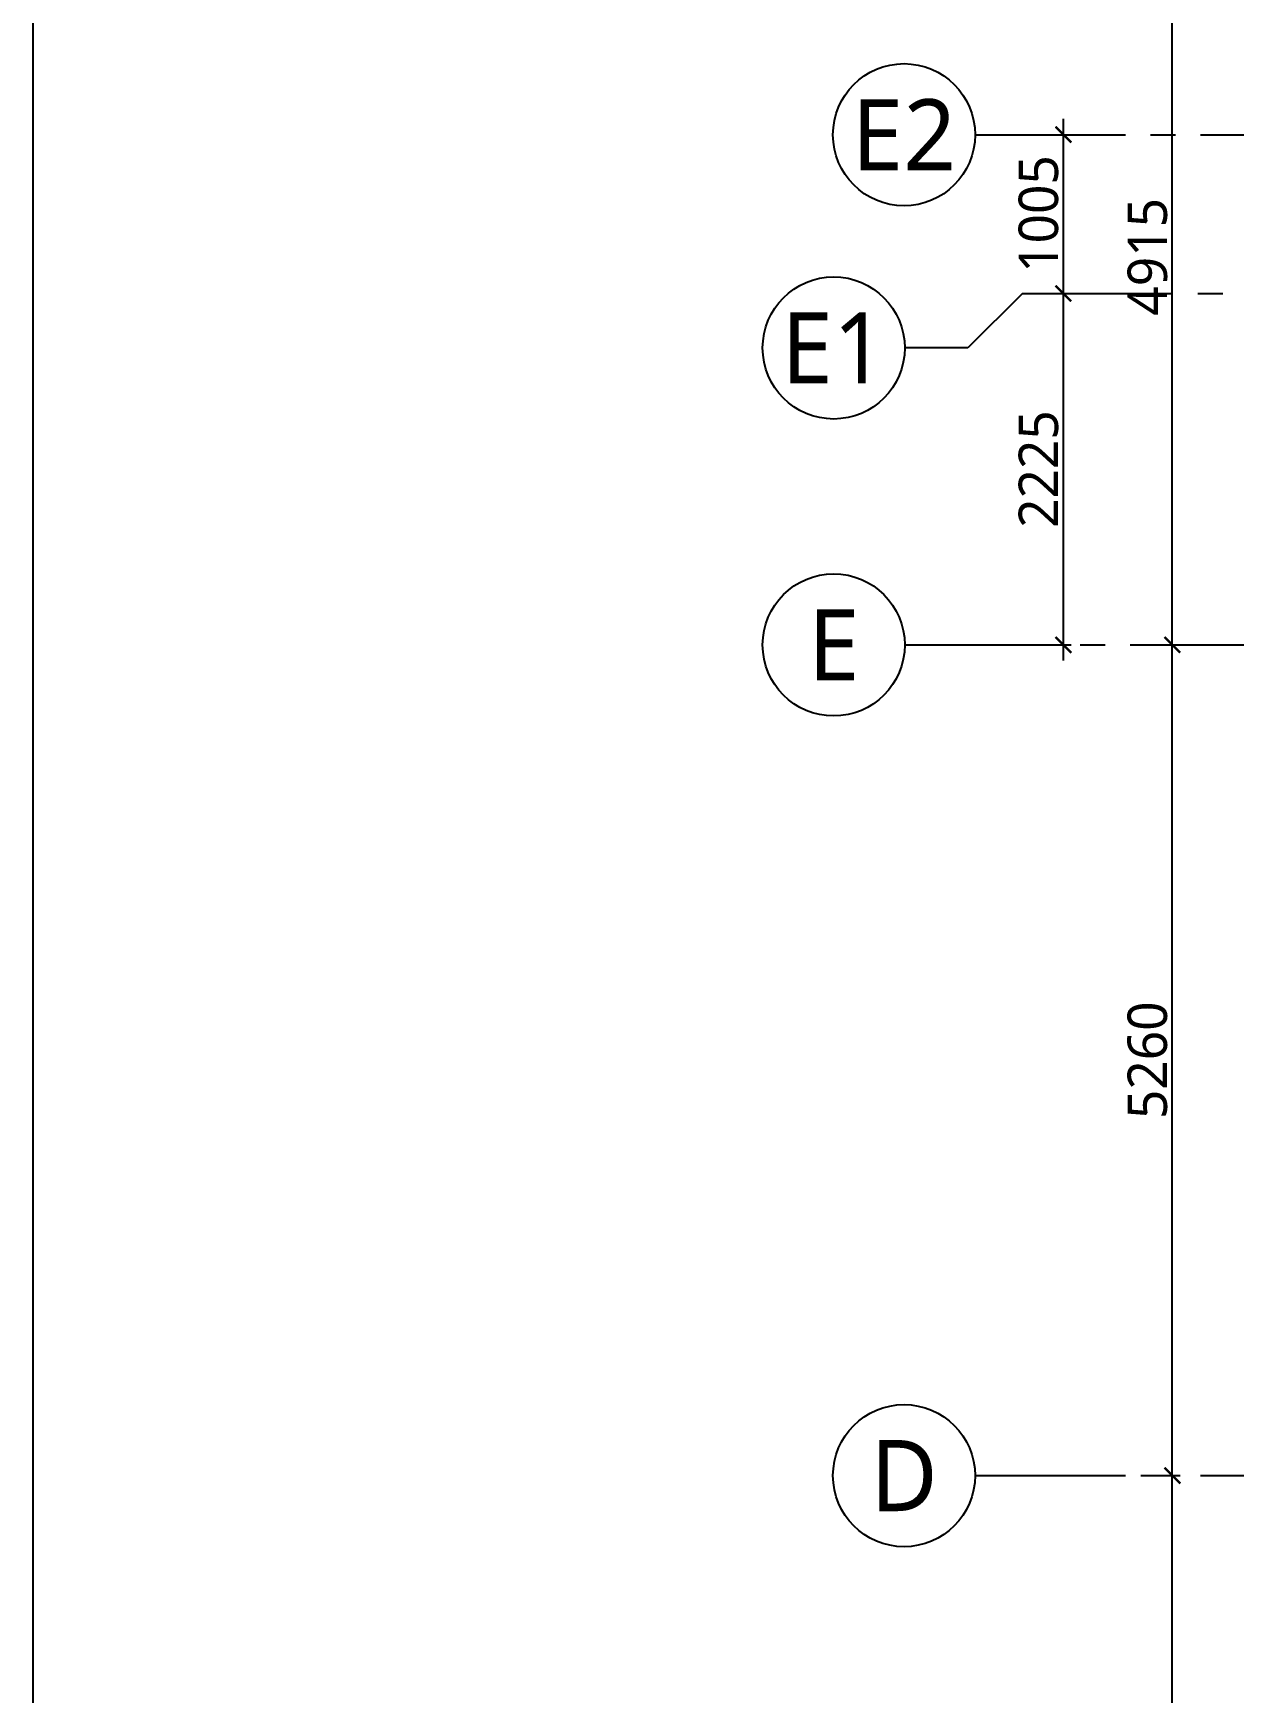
# Model space of a CAD drawing. Header units: millimetres. Extents: x -1107453 to -240403, y -265431 to 143409.
# Drawn here: x -307385 to -299779, y 110728 to 121236 of the extents above; entities that cross this region are included whole.
import ezdxf
from ezdxf.enums import TextEntityAlignment as Align

# ---------------------------------------------------------------- set-up
doc = ezdxf.new("R2010")
doc.units = ezdxf.units.MM
doc.header["$MEASUREMENT"] = 0
doc.linetypes.add('CENTER2', pattern=[28.575, 19.05, -3.175, 3.175, -3.175])
for name, color, linetype in [('A-Anno-Dims', 7, 'Continuous'), ('A-Anno-Grid Lines', 154, 'Continuous'), ('Anno_Labels', 7, 'Continuous')]:
    doc.layers.add(name, color=color, linetype=linetype)
doc.layers.add('A-Detail Lines', color=8, linetype='Continuous', lineweight=25)
doc.layers.add('S-Concrete', color=40, linetype='Continuous', lineweight=30)
doc.styles.get("Standard").update_dxf_attribs({"font": 'trebuc.ttf'})
doc.dimstyles.new('IIITD_WD_L @ 100', dxfattribs={"dimscale": 100, "dimtxt": 2.5, "dimasz": 1, "dimexe": 0.5, "dimexo": 0.25, "dimgap": 0.3, "dimtad": 1, "dimdec": 0, "dimrnd": 1, "dimzin": 0, "dimdsep": 46, "dimtxsty": 'Standard', "dimblk": 'ARCHTICK', "dimcen": 0.2, "dimdle": 1, "dimclrd": 8, "dimclre": 8, "dimadec": 0, "dimazin": 0, "dimtfac": 1, "dimtdec": 0, "dimtofl": 0, "dimtmove": 0, "dimatfit": 0, "dimfxl": 2, "dimfxlon": 1, "dimtolj": 1, "dimtzin": 0, "dimlwd": -1, "dimlwe": -1, "dimarcsym": 0})

# ---------------------------------------------------------------- blocks, each defined once
blk = doc.blocks.new('Grid Head')
blk.add_circle((0, 0), 3)
at = {"layer": 'Anno_Labels'}
blk.add_attdef('GRID_NAME', text='', height=3, dxfattribs=at).set_placement((0, 0), align=Align.MIDDLE_CENTER)
blk = doc.blocks.new('_ArchTick')
at = {"color": 0, "linetype": 'ByBlock', "const_width": 0.15}
blk.add_lwpolyline([(-0.5, -0.5), (0.5, 0.5)], dxfattribs=at)
blk = doc.blocks.new('*D1115')
at = {"layer": 'A-Anno-Dims', "color": 8, "transparency": 16777216}
for p, q in [((507968, -1673), (507968, 3787)), ((507768, 3687), (508018, 3687)), ((507968, -1573), (507918, -1573))]:
    blk.add_line(p, q, dxfattribs=at)
at = {"layer": 'A-Anno-Dims', "color": 8, "transparency": 16777216, "xscale": 100, "yscale": 100, "zscale": 100}
for p, rotation in [((507968, 3687), 90), ((507968, -1573), 270)]:
    blk.add_blockref('_ArchTick', p, dxfattribs=dict(at, rotation=rotation))
at = {"layer": 'A-Anno-Dims', "color": 0, "transparency": 16777216, "insert": (507811, 1057), "char_height": 250, "attachment_point": 5, "rotation": 90}
blk.add_mtext('\\A1;5260', dxfattribs=at)
blk = doc.blocks.new('_Open90')
at = {"color": 0, "linetype": 'ByBlock', "lineweight": -2}
for p, q in [((0, 0), (-1, 0)), ((-0.5, 0.5), (0, 0)), ((0, 0), (-0.5, -0.5))]:
    blk.add_line(p, q, dxfattribs=at)
blk = doc.blocks.new('*D1098')
at = {"layer": 'A-Anno-Dims', "color": 8, "transparency": 16777216}
for p, q in [((507968, 3587), (507968, 9047)), ((507768, 8947), (508018, 8947)), ((507768, 3687), (508018, 3687))]:
    blk.add_line(p, q, dxfattribs=at)
at = {"layer": 'A-Anno-Dims', "color": 8, "transparency": 16777216, "xscale": 100, "yscale": 100, "zscale": 100}
for p, rotation in [((507968, 8947), 90), ((507968, 3687), 270)]:
    blk.add_blockref('_ArchTick', p, dxfattribs=dict(at, rotation=rotation))
at = {"layer": 'A-Anno-Dims', "color": 0, "transparency": 16777216, "insert": (507811, 6317), "char_height": 250, "attachment_point": 5, "rotation": 90}
blk.add_mtext('\\A1;5260', dxfattribs=at)
blk = doc.blocks.new('*D1099')
at = {"layer": 'A-Anno-Dims', "color": 8, "transparency": 16777216}
for p, q in [((507278, 8847), (507278, 11272)), ((507078, 11172), (507328, 11172)), ((507078, 8947), (507328, 8947))]:
    blk.add_line(p, q, dxfattribs=at)
at = {"layer": 'A-Anno-Dims', "color": 8, "transparency": 16777216, "xscale": 100, "yscale": 100, "zscale": 100}
for p, rotation in [((507278, 11172), 90), ((507278, 8947), 270)]:
    blk.add_blockref('_ArchTick', p, dxfattribs=dict(at, rotation=rotation))
at = {"layer": 'A-Anno-Dims', "color": 0, "transparency": 16777216, "insert": (507121, 10060), "char_height": 250, "attachment_point": 5, "rotation": 90}
blk.add_mtext('\\A1;2225', dxfattribs=at)
blk = doc.blocks.new('*D1116')
at = {"layer": 'A-Anno-Dims', "color": 8, "transparency": 16777216}
for p, q in [((507278, 11072), (507278, 12277)), ((507078, 12177), (507328, 12177)), ((507078, 11172), (507328, 11172))]:
    blk.add_line(p, q, dxfattribs=at)
at = {"layer": 'A-Anno-Dims', "color": 8, "transparency": 16777216, "xscale": 100, "yscale": 100, "zscale": 100}
for p, rotation in [((507278, 12177), 90), ((507278, 11172), 270)]:
    blk.add_blockref('_ArchTick', p, dxfattribs=dict(at, rotation=rotation))
at = {"layer": 'A-Anno-Dims', "color": 0, "transparency": 16777216, "insert": (507121, 11675), "char_height": 250, "attachment_point": 5, "rotation": 90}
blk.add_mtext('\\A1;1005', dxfattribs=at)
blk = doc.blocks.new('*D1111')
at = {"layer": 'A-Anno-Dims', "color": 8, "transparency": 16777216}
for p, q in [((507968, 8847), (507968, 13962)), ((507768, 13862), (508018, 13862)), ((507768, 8947), (508018, 8947))]:
    blk.add_line(p, q, dxfattribs=at)
at = {"layer": 'A-Anno-Dims', "color": 8, "transparency": 16777216, "xscale": 100, "yscale": 100, "zscale": 100}
for p, rotation in [((507968, 13862), 90), ((507968, 8947), 270)]:
    blk.add_blockref('_ArchTick', p, dxfattribs=dict(at, rotation=rotation))
at = {"layer": 'A-Anno-Dims', "color": 0, "transparency": 16777216, "insert": (507811, 11404), "char_height": 250, "attachment_point": 5, "rotation": 90}
blk.add_mtext('\\A1;4915', dxfattribs=at)
blk = doc.blocks.new('Grid Girls Hostel')
at = {"layer": 'A-Anno-Grid Lines', "linetype": 'CENTER2', "ltscale": 50}
for p, q in [((506718.2, 12176.8), (515208.2, 12176.8)), ((507018.2, 11172.3), (539568.2, 11172.3)), ((506672.7, 10826.8), (506272.7, 10826.8)), ((506272.7, 8946.8), (517953.5, 8946.8)), ((506718.2, 3686.8), (521493.2, 3686.8))]:
    blk.add_line(p, q, dxfattribs=at)
blk.add_lwpolyline([(507018.2, 11172.3), (506672.7, 10826.8)], dxfattribs=at)
at = {"layer": 'A-Anno-Dims'}
ref = blk.add_blockref('Grid Head', (506268.2, 12176.8), dxfattribs=dict(at, xscale=150, yscale=150, zscale=150))
ref.add_attrib('GRID_NAME', 'E2', dxfattribs={"layer": '0', "height": 450}).set_placement((506268.2, 12176.8), align=Align.MIDDLE_CENTER)
ref = blk.add_blockref('Grid Head', (505822.7, 10826.8), dxfattribs=dict(at, xscale=150, yscale=150, zscale=150))
ref.add_attrib('GRID_NAME', 'E1', dxfattribs={"layer": '0', "height": 450}).set_placement((505822.7, 10826.8), align=Align.MIDDLE_CENTER)
ref = blk.add_blockref('Grid Head', (505822.7, 8946.8), dxfattribs=dict(at, xscale=150, yscale=150, zscale=150))
ref.add_attrib('GRID_NAME', 'E', dxfattribs={"layer": '0', "height": 450}).set_placement((505822.7, 8946.8), align=Align.MIDDLE_CENTER)
ref = blk.add_blockref('Grid Head', (506268.2, 3686.8), dxfattribs=dict(at, xscale=150, yscale=150, zscale=150))
ref.add_attrib('GRID_NAME', 'D', dxfattribs={"layer": '0', "height": 450}).set_placement((506268.2, 3686.8), align=Align.MIDDLE_CENTER)
for base, p1, p2, picture, middle in [((507968.2, 13861.8), (507218.2, 8946.8), (507518.2, 13861.8), '*D1111', (507810.6, 11404.3)), ((507968.2, 8946.8), (507218.2, 3686.8), (507218.2, 8946.8), '*D1098', (507810.6, 6316.8)), ((507968.2, 3686.8), (507968.2, -1573.2), (506718.2, 3686.8), '*D1115', (507810.6, 1056.8))]:
    dim = blk.add_linear_dim(base=base, p1=p1, p2=p2, angle=90, dimstyle='IIITD_WD_L @ 100', override={"dimtmove": 1, "dimldrblk": 'Open90', "dimarcsym": 1}, dxfattribs=at)
    dim.commit()
    dim.dimension.update_dxf_attribs({"geometry": picture, "text_midpoint": middle})
for base, p1, p2, text, picture, middle in [((507277.7, 12176.8), (507018.2, 11172.3), (506718.2, 12176.8), '1005', '*D1116', (507120.5, 11674.6)), ((507277.7, 11172.3), (506527.7, 8946.8), (506827.7, 11172.3), '2225', '*D1099', (507120.5, 10059.6))]:
    dim = blk.add_linear_dim(base=base, p1=p1, p2=p2, angle=90, text=text, dimstyle='IIITD_WD_L @ 100', override={"dimtmove": 1, "dimldrblk": 'Open90', "dimarcsym": 1}, dxfattribs=at)
    dim.commit()
    dim.dimension.update_dxf_attribs({"geometry": picture, "text_midpoint": middle})

msp = doc.modelspace()

# ---------------------------------------------------------------- linework, layer by layer
at = {"layer": 'A-Detail Lines'}
for points in [[(-307384.7, 136501.6), (-247231, 136501.6), (-247231, 92384.6), (-307384.7, 92384.6)], [(-307384.7, 135597.1), (-247231, 135597.1), (-247231, 91480.1), (-307384.7, 91480.1)]]:
    msp.add_lwpolyline(points, close=True, dxfattribs=at)

# ---------------------------------------------------------------- block references
at = {"layer": 'S-Concrete'}
msp.add_blockref('Grid Girls Hostel', (-808136.1, 108415.8), dxfattribs=at)

doc.saveas('drawing.dxf')
